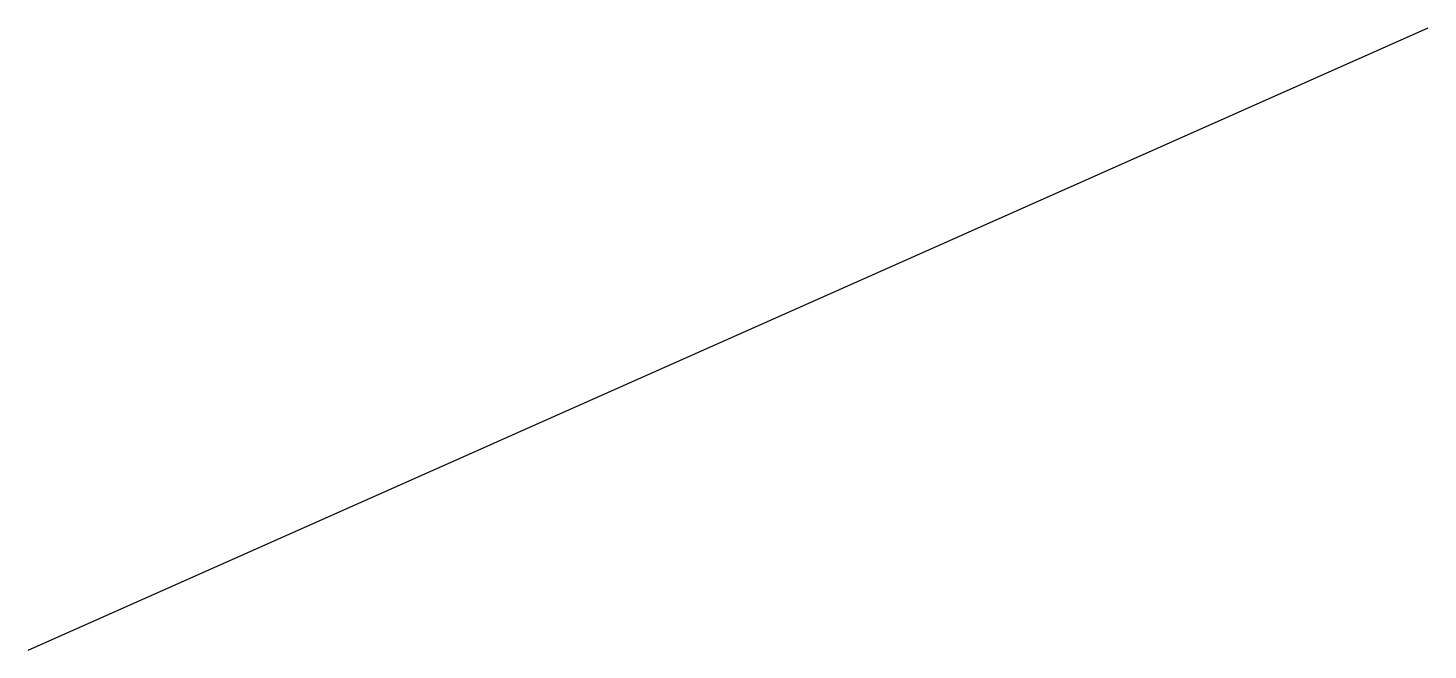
# Model space of a CAD drawing. Extents: x 100 to 1000, y 200 to 600.
import ezdxf

# ---------------------------------------------------------------- set-up
doc = ezdxf.new("R2010")
doc.units = 0
doc.layers.get('0').update_dxf_attribs({"linetype": 'CONTINUOUS'})

msp = doc.modelspace()

# ---------------------------------------------------------------- linework, layer by layer
msp.add_line((100, 200), (1000, 600))

doc.saveas('drawing.dxf')
